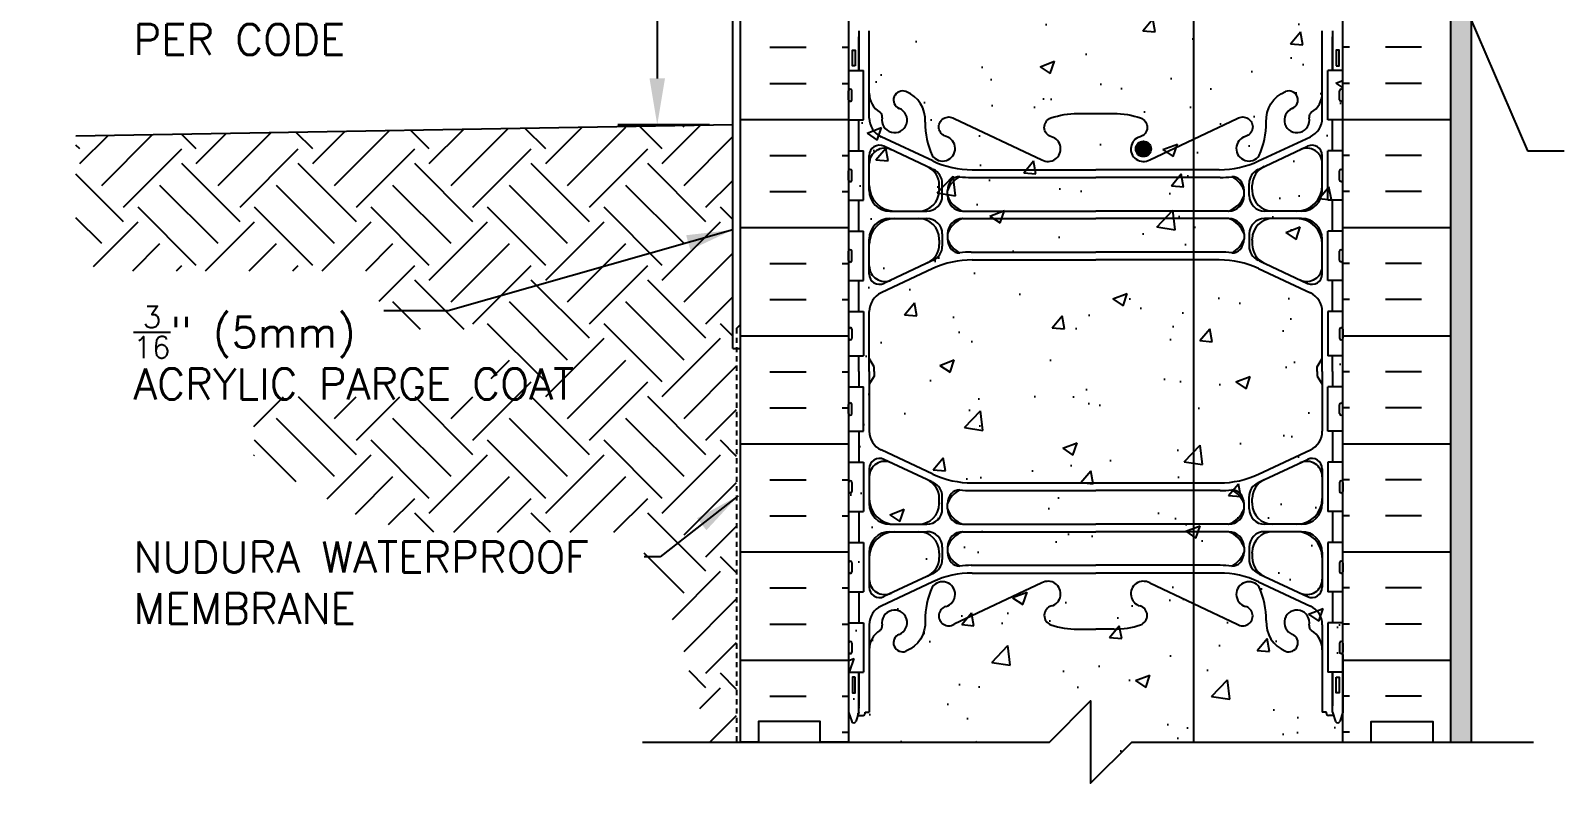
# Model space of a CAD drawing. Header units: inches. Extents: x 109 to 220, y 86 to 157.
# Drawn here: x 157.53 to 194.77, y 109.9 to 128.17 of the extents above; entities that cross this region are included whole.
import ezdxf

# ---------------------------------------------------------------- set-up
doc = ezdxf.new("R2010")
doc.units = ezdxf.units.IN
doc.header["$LTSCALE"] = 0.5
doc.header["$MEASUREMENT"] = 0
doc.linetypes.add('DASHED2', pattern=[0.375, 0.25, -0.125])
for name, color, linetype in [('HATCH', 12, 'Continuous'), ('line25', 2, 'Continuous'), ('LINE3', 3, 'Continuous'), ('LINE50', 5, 'Continuous'), ('LINE9', 9, 'Continuous'), ('TEXT', 4, 'Continuous'), ('Web_Edge', 9, 'Continuous')]:
    doc.layers.add(name, color=color, linetype=linetype)
doc.styles.add('DIM', font='romans.shx', dxfattribs={"width": 0.7})
doc.styles.add('ROMANS', font='romans.shx', dxfattribs={"height": 0.75})
doc.dimstyles.new('ext_12', dxfattribs={"dimscale": 12, "dimtxt": 0.09375, "dimasz": 0.09375, "dimexe": 0.09375, "dimexo": 0.0625, "dimgap": 0.0625, "dimtad": 1, "dimdec": 1, "dimzin": 3, "dimdsep": 46, "dimlunit": 4, "dimtxsty": 'DIM', "dimcen": 0.09, "dimdle": 0.09375, "dimclrt": 4, "dimadec": 0, "dimazin": 0, "dimtfac": 1, "dimtdec": 1, "dimtmove": 2, "dimatfit": 3, "dimfxl": 0, "dimfrac": 2, "dimtolj": 1, "dimtzin": 0, "dimarcsym": 0})

msp = doc.modelspace()

# ---------------------------------------------------------------- hatches: boundary and pattern name
at = {"layer": 'HATCH'}
h = msp.add_hatch(dxfattribs=at)
h.set_pattern_fill('AR-CONC', color=256, scale=0.5, style=0)
h.paths.add_polyline_path([(180.2049, 153.9645, 0.520567), (179.7288, 153.9645, 0.5205671), (179.5154, 153.9645, 0.5205671), (179.3019, 153.9645, 0.520567), (178.8258, 153.9645, 0.520567), (178.2676, 153.9645, 0.5205671), (177.972, 153.9645, 0.4648223), (177.3955, 153.9645), (177.3955, 147.1565), (177.4198, 147.1401), (177.3955, 147.1401), (177.3955, 146.8996), (177.3955, 128.8996), (177.3955, 110.8996), (182.2705, 110.8996), (183.2705, 111.8996), (183.2705, 109.8996), (184.2705, 110.8996), (189.3955, 110.8996), (189.3955, 128.8996), (189.3955, 131.3246), (189.3955, 135.6996), (186.992, 135.6996, 0.4142136), (186.892, 135.5996), (186.892, 134.1996), (186.392, 134.1996), (186.392, 135.6996, -0.4142136), (186.892, 136.1996), (189.3955, 136.1996), (189.3955, 140.9496), (186.892, 140.9496, -0.4142136), (186.392, 141.4496), (186.392, 142.9496), (186.892, 142.9496), (186.892, 141.5496, 0.4142136), (186.992, 141.4496), (189.3955, 141.4496), (189.3955, 145.8246), (189.3955, 146.8996), (189.3955, 153.976, 0.508398), (188.7964, 153.9645, 0.520567), (188.6815, 154.0138, 0.520567), (188.1725, 154.0138, 0.5205671), (187.8113, 154.0138, 0.520567), (187.4172, 154.063, 0.520567), (187.0232, 154.0138, 0.5205671), (186.662, 154.0138, 0.520567), (186.153, 154.0138, 0.520567), (186.0381, 153.9645, 0.520567), (185.4306, 153.9645, 0.0394093), (185.3955, 154.0071, 0.0394093), (185.3604, 153.9645, 0.520567), (184.7529, 153.9645, 0.520567), (184.6379, 154.0138, 0.520567), (184.129, 154.0138, 0.5205671), (183.7678, 154.0138, 0.520567), (183.3737, 154.063, 0.520567), (182.9797, 154.0138, 0.5205671), (182.6185, 154.0138, 0.520567), (182.1095, 154.0138, 0.520567), (181.9946, 153.9645, 0.520567), (181.3871, 153.9645, 0.520567), (180.8124, 153.9645, 0.520567)])
h.paths.add_polyline_path([(184.8499, 143.9099, -1), (184.4749, 143.9099, -1)], flags=16)
h.paths.add_polyline_path([(183.3389, 125.9015, -1), (182.9639, 125.9015, -1)], flags=16)
h = msp.add_hatch(dxfattribs=at)
h.set_pattern_fill('AR-SAND', color=256, scale=0.25, style=0)
h.set_pattern_definition([(37.5, (80.9344, 13.57936), (-0.0157483, 0.4817059), [0, -0.38, 0, -0.425, 0, -0.40625]), (7.5, (80.9344, 13.57936), (0.4424442, 0.7055365), [0, -0.205, 0, -0.3425, 0, -0.13125]), (327.5, (80.6269, 13.57936), (0.7785355, 0.0014148), [0, -0.125, 0, -0.45, 0, -0.5875]), (317.5, (80.6269, 13.57936), (0.7515317, 0.219419), [0, -0.0625, 0, -0.295, 0, -0.3375])])
h.paths.add_polyline_path([(192.5205, 133.4496), (192.0205, 133.4496), (192.0205, 128.8996), (192.0205, 110.8996), (192.5205, 110.8996)])
h = msp.add_hatch(dxfattribs=at)
h.set_pattern_fill('INSUL', color=256, scale=7, style=0)
h.set_pattern_definition([(0, (-2748.766, -286.11), (0, 2.625), []), (0, (-2748.766, -285.235), (0, 2.625), [0.875, -0.875]), (0, (-2748.766, -284.36), (0, 2.625), [0.875, -0.875])])
h.paths.add_polyline_path([(174.7705, 110.8996), (175.208, 110.8996), (175.208, 111.3996), (176.708, 111.3996), (176.708, 110.8996), (177.3955, 110.8996), (177.3955, 128.8996), (176.708, 128.8996), (176.708, 129.3996), (175.208, 129.3996), (175.208, 128.8996), (174.7705, 128.8996)])
h = msp.add_hatch(dxfattribs=at)
h.set_pattern_fill('INSUL', color=256, scale=7, style=0)
h.set_pattern_definition([(180, (3115.557, -286.11), (0, 2.625), []), (180, (3115.557, -285.235), (0, 2.625), [0.875, -0.875]), (180, (3115.557, -284.36), (0, 2.625), [0.875, -0.875])])
h.paths.add_polyline_path([(192.0205, 110.8996), (191.583, 110.8996), (191.583, 111.3996), (190.083, 111.3996), (190.083, 110.8996), (189.3955, 110.8996), (189.3955, 128.8996), (190.083, 128.8996), (190.083, 129.3996), (191.583, 129.3996), (191.583, 128.8996), (192.0205, 128.8996)])
h = msp.add_hatch(dxfattribs=at)
h.set_pattern_fill('EARTH', color=256, scale=8, angle=45, style=0)
h.set_pattern_definition([(45, (74.9344, 13.575), (2e-16, 2.828427), [2, -2]), (45, (74.404, 14.1053), (2e-16, 2.828427), [2, -2]), (45, (73.8737, 14.6356), (2e-16, 2.828427), [2, -2]), (135, (73.8737, 14.9892), (-2.828427, 4e-16), [2, -2]), (135, (74.404, 15.5195), (-2.828427, 4e-16), [2, -2]), (135, (74.9344, 16.0499), (-2.828427, 4e-16), [2, -2])])
h.paths.add_polyline_path([(157.5458, 123.709), (157.5458, 123.709), (157.5344, 123.7173)])
h.paths.add_polyline_path([(158.6347, 125.6167), (158.6347, 122.8332), (158.646, 122.8232), (158.6734, 122.7989), (158.7007, 122.7745), (158.728, 122.75), (158.7552, 122.7255), (158.7824, 122.7009), (158.8095, 122.6762), (158.8365, 122.6515), (158.8635, 122.6267), (158.8904, 122.6018), (158.9173, 122.5769), (158.9441, 122.5518), (158.9708, 122.5267), (158.9975, 122.5016), (159.0241, 122.4764), (159.0506, 122.4511), (159.0771, 122.4257), (159.1036, 122.4003), (159.1299, 122.3747), (159.1562, 122.3492), (159.1633, 122.3422), (165.9924, 122.3422), (165.9924, 120.914), (168.7128, 120.914), (168.7128, 119.2818), (162.9547, 119.2818), (162.9547, 117.7824), (165.6525, 116.3039), (165.6878, 116.2964), (165.7231, 116.2889), (165.7584, 116.2815), (165.7937, 116.274), (165.8289, 116.2665), (165.8641, 116.2589), (165.8993, 116.2514), (165.9344, 116.2438), (165.9694, 116.2363), (166.0045, 116.2287), (166.0395, 116.2211), (166.0745, 116.2134), (166.1094, 116.2058), (166.1443, 116.1982), (166.1792, 116.1905), (166.214, 116.1828), (166.2488, 116.1751), (166.2836, 116.1674), (166.3183, 116.1597), (166.353, 116.152), (166.3876, 116.1443), (166.4222, 116.1365), (166.4568, 116.1287), (166.4913, 116.121), (166.5258, 116.1132), (166.5603, 116.1054), (166.5947, 116.0976), (166.6291, 116.0898), (166.6634, 116.082), (166.6977, 116.0741), (166.732, 116.0663), (166.7662, 116.0584), (166.8004, 116.0506), (166.8346, 116.0427), (166.8687, 116.0348), (166.9027, 116.0269), (166.9368, 116.019), (166.9708, 116.0111), (167.0047, 116.0032), (167.0387, 115.9953), (167.0416, 115.9946), (172.4306, 115.9946), (172.4306, 114.7255), (172.4348, 114.7247), (172.9034, 114.2921), (173.2093, 113.7073), (174.0205, 110.8996), (174.6767, 110.8996), (174.6767, 120.4544), (174.583, 120.4544), (174.583, 125.8953)])
at = {"layer": 'LINE3'}
msp.add_hatch(color=256, dxfattribs=at).paths.add_polyline_path([(184.3657, 125.3001, 1), (184.7407, 125.3001, 1)])

# ---------------------------------------------------------------- linework, layer by layer
at = {"layer": 'line25'}
for p, q in [((177.3955, 128.8996), (177.3955, 110.8996)), ((189.3955, 110.8996), (189.3955, 128.8996)), ((177.3955, 127.2046), (177.7604, 127.2046)), ((177.7604, 126.0046), (177.7604, 127.2046)), ((189.3955, 127.2046), (189.0305, 127.2046)), ((189.0305, 126.0046), (189.0305, 127.2046)), ((177.3955, 126.4946), (177.3955, 126.7146)), ((177.3955, 126.6596), (177.3955, 126.6596)), ((177.4355, 126.7546), (177.4355, 126.7546)), ((177.4755, 126.4946), (177.4755, 126.7146)), ((189.3155, 126.4946), (189.3155, 126.7146)), ((189.3555, 126.7546), (189.3555, 126.7546)), ((189.3955, 126.4946), (189.3955, 126.7146)), ((189.3955, 126.6596), (189.3955, 126.6596)), ((177.3955, 126.5496), (177.3955, 126.5496)), ((177.4355, 126.4546), (177.4355, 126.4546)), ((189.3555, 126.4546), (189.3555, 126.4546)), ((189.3955, 126.5496), (189.3955, 126.5496)), ((177.3955, 126.0046), (177.7604, 126.0046)), ((189.3955, 126.0046), (189.0305, 126.0046)), ((177.3955, 125.2546), (177.7604, 125.2546)), ((177.7604, 124.0546), (177.7604, 125.2546)), ((189.3955, 125.2546), (189.0305, 125.2546)), ((189.0305, 124.0546), (189.0305, 125.2546)), ((177.3955, 124.5446), (177.3955, 124.7646)), ((177.4355, 124.8046), (177.4355, 124.8046)), ((177.4755, 124.5446), (177.4755, 124.7646)), ((189.3155, 124.5446), (189.3155, 124.7646)), ((189.3555, 124.8046), (189.3555, 124.8046)), ((189.3955, 124.5446), (189.3955, 124.7646)), ((177.3955, 124.7096), (177.3955, 124.7096)), ((177.3955, 124.5996), (177.3955, 124.5996)), ((177.4355, 124.5046), (177.4355, 124.5046)), ((189.3555, 124.5046), (189.3555, 124.5046)), ((189.3955, 124.7096), (189.3955, 124.7096)), ((189.3955, 124.5996), (189.3955, 124.5996)), ((177.3955, 124.0546), (177.7604, 124.0546)), ((189.3955, 124.0546), (189.0305, 124.0546)), ((177.3955, 123.3046), (177.7604, 123.3046)), ((177.7604, 122.1046), (177.7604, 123.3046)), ((189.3955, 123.3046), (189.0305, 123.3046)), ((189.0305, 122.1046), (189.0305, 123.3046)), ((177.3955, 122.5946), (177.3955, 122.8146)), ((177.3955, 122.7596), (177.3955, 122.7596)), ((177.3955, 122.6496), (177.3955, 122.6496)), ((177.4355, 122.8546), (177.4355, 122.8546)), ((177.4355, 122.5546), (177.4355, 122.5546)), ((177.4755, 122.5946), (177.4755, 122.8146)), ((189.3155, 122.5946), (189.3155, 122.8146)), ((189.3555, 122.8546), (189.3555, 122.8546)), ((189.3555, 122.5546), (189.3555, 122.5546)), ((189.3955, 122.5946), (189.3955, 122.8146)), ((189.3955, 122.7596), (189.3955, 122.7596)), ((189.3955, 122.6496), (189.3955, 122.6496)), ((177.3955, 122.1046), (177.7604, 122.1046)), ((189.3955, 122.1046), (189.0305, 122.1046)), ((177.3955, 121.3546), (177.7604, 121.3546)), ((177.7604, 121.3546), (177.7604, 120.2746)), ((189.3955, 121.3546), (189.0305, 121.3546)), ((189.0305, 121.3546), (189.0305, 120.2746)), ((177.3955, 120.9246), (177.3955, 120.7046)), ((177.3955, 120.8696), (177.3955, 120.8696)), ((177.3955, 120.7596), (177.3955, 120.7596)), ((177.4355, 120.9646), (177.4355, 120.9646)), ((177.4355, 120.6646), (177.4355, 120.6646)), ((177.4755, 120.9246), (177.4755, 120.7046)), ((189.3155, 120.9246), (189.3155, 120.7046)), ((189.3555, 120.9646), (189.3555, 120.9646)), ((189.3555, 120.6646), (189.3555, 120.6646)), ((189.3955, 120.9246), (189.3955, 120.7046)), ((189.3955, 120.8696), (189.3955, 120.8696)), ((189.3955, 120.7596), (189.3955, 120.7596)), ((177.3955, 120.2746), (177.7604, 120.2746)), ((189.3955, 120.2746), (189.0305, 120.2746)), ((177.3955, 119.5246), (177.7604, 119.5246)), ((177.7604, 118.4446), (177.7604, 119.5246)), ((189.3955, 119.5246), (189.0305, 119.5246)), ((189.0305, 118.4446), (189.0305, 119.5246)), ((177.3955, 118.8746), (177.3955, 119.0946)), ((177.3955, 119.0396), (177.3955, 119.0396)), ((177.3955, 118.9296), (177.3955, 118.9296)), ((177.4355, 119.1346), (177.4355, 119.1346)), ((177.4355, 118.8346), (177.4355, 118.8346)), ((177.4755, 118.8746), (177.4755, 119.0946)), ((189.3155, 118.8746), (189.3155, 119.0946)), ((189.3555, 119.1346), (189.3555, 119.1346)), ((189.3555, 118.8346), (189.3555, 118.8346)), ((189.3955, 118.8746), (189.3955, 119.0946)), ((189.3955, 119.0396), (189.3955, 119.0396)), ((189.3955, 118.9296), (189.3955, 118.9296)), ((177.3955, 118.4446), (177.7604, 118.4446)), ((189.3955, 118.4446), (189.0305, 118.4446)), ((177.3955, 117.6946), (177.7604, 117.6946)), ((177.7604, 117.6946), (177.7604, 116.4946)), ((189.3955, 117.6946), (189.0305, 117.6946)), ((189.0305, 117.6946), (189.0305, 116.4946)), ((177.3955, 117.2046), (177.3955, 116.9846)), ((177.3955, 117.1496), (177.3955, 117.1496)), ((177.3955, 117.0396), (177.3955, 117.0396)), ((177.4355, 117.2446), (177.4355, 117.2446)), ((177.4355, 116.9446), (177.4355, 116.9446)), ((177.4755, 117.2046), (177.4755, 116.9846)), ((189.3155, 117.2046), (189.3155, 116.9846)), ((189.3555, 117.2446), (189.3555, 117.2446)), ((189.3555, 116.9446), (189.3555, 116.9446)), ((189.3955, 117.2046), (189.3955, 116.9846)), ((189.3955, 117.1496), (189.3955, 117.1496)), ((189.3955, 117.0396), (189.3955, 117.0396)), ((177.3955, 116.4946), (177.7604, 116.4946)), ((189.3955, 116.4946), (189.0305, 116.4946)), ((177.3955, 115.7446), (177.7604, 115.7446)), ((177.7604, 115.7446), (177.7604, 114.5446)), ((189.3955, 115.7446), (189.0305, 115.7446)), ((189.0305, 115.7446), (189.0305, 114.5446)), ((177.3955, 115.2546), (177.3955, 115.0346)), ((177.3955, 115.1996), (177.3955, 115.1996)), ((177.3955, 115.0896), (177.3955, 115.0896)), ((177.4755, 115.2546), (177.4755, 115.0346)), ((189.3155, 115.2546), (189.3155, 115.0346)), ((189.3955, 115.2546), (189.3955, 115.0346)), ((189.3955, 115.1996), (189.3955, 115.1996)), ((189.3955, 115.0896), (189.3955, 115.0896)), ((177.4355, 114.9946), (177.4355, 114.9946)), ((189.3555, 114.9946), (189.3555, 114.9946)), ((177.3955, 114.5446), (177.7604, 114.5446)), ((189.3955, 114.5446), (189.0305, 114.5446)), ((177.3955, 113.7946), (177.7604, 113.7946)), ((177.7604, 113.7946), (177.7604, 112.5946)), ((189.3955, 113.7946), (189.0305, 113.7946)), ((189.0305, 113.7946), (189.0305, 112.5946)), ((177.3955, 113.3046), (177.3955, 113.0846)), ((177.3955, 113.2496), (177.3955, 113.2496)), ((177.4355, 113.3446), (177.4355, 113.3446)), ((177.4755, 113.3046), (177.4755, 113.0846)), ((189.3155, 113.3046), (189.3155, 113.0846)), ((189.3555, 113.3446), (189.3555, 113.3446)), ((189.3955, 113.3046), (189.3955, 113.0846)), ((189.3955, 113.2496), (189.3955, 113.2496)), ((177.3955, 113.1396), (177.3955, 113.1396)), ((177.4355, 113.0446), (177.4355, 113.0446)), ((189.3555, 113.0446), (189.3555, 113.0446)), ((189.3955, 113.1396), (189.3955, 113.1396)), ((177.3955, 112.5946), (177.7604, 112.5946)), ((189.3955, 112.5946), (189.0305, 112.5946))]:
    msp.add_line(p, q, dxfattribs=at)
for centre, start, end in [((177.4355, 126.7146), 90, 180), ((177.4355, 126.7146), 360, 90), ((189.3555, 126.7146), 90, 180), ((189.3555, 126.7146), 0, 90), ((177.4355, 126.4946), 180, 270), ((177.4355, 126.4946), 270, 0), ((189.3555, 126.4946), 180, 270), ((189.3555, 126.4946), 270, 0), ((177.4355, 124.7646), 90, 180), ((177.4355, 124.7646), 360, 90), ((189.3555, 124.7646), 90, 180), ((189.3555, 124.7646), 0, 90), ((177.4355, 124.5446), 180, 270), ((177.4355, 124.5446), 270, 0), ((189.3555, 124.5446), 180, 270), ((189.3555, 124.5446), 270, 0), ((177.4355, 122.8146), 90, 180), ((177.4355, 122.5946), 180, 270), ((177.4355, 122.8146), 360, 90), ((177.4355, 122.5946), 270, 0), ((189.3555, 122.8146), 90, 180), ((189.3555, 122.5946), 180, 270), ((189.3555, 122.8146), 0, 90), ((189.3555, 122.5946), 270, 0), ((177.4355, 120.9246), 90, 180), ((177.4355, 120.7046), 180, 270), ((177.4355, 120.9246), 0, 90), ((177.4355, 120.7046), 270, 0), ((189.3555, 120.9246), 90, 180), ((189.3555, 120.7046), 180, 270), ((189.3555, 120.9246), 360, 90), ((189.3555, 120.7046), 270, 0), ((177.4355, 119.0946), 90, 180), ((177.4355, 118.8746), 180, 270), ((177.4355, 119.0946), 360, 90), ((177.4355, 118.8746), 270, 0), ((189.3555, 119.0946), 90, 180), ((189.3555, 118.8746), 180, 270), ((189.3555, 119.0946), 0, 90), ((189.3555, 118.8746), 270, 0), ((177.4355, 117.2046), 90, 180), ((177.4355, 116.9846), 180, 270), ((177.4355, 117.2046), 0, 90), ((177.4355, 116.9846), 270, 0), ((189.3555, 117.2046), 90, 180), ((189.3555, 116.9846), 180, 270), ((189.3555, 117.2046), 360, 90), ((189.3555, 116.9846), 270, 0), ((177.4355, 115.2546), 90, 180), ((177.4355, 115.2546), 0, 90), ((189.3555, 115.2546), 90, 180), ((189.3555, 115.2546), 360, 90), ((177.4355, 115.0346), 180, 270), ((177.4355, 115.0346), 270, 0), ((189.3555, 115.0346), 180, 270), ((189.3555, 115.0346), 270, 0), ((177.4355, 113.3046), 90, 180), ((177.4355, 113.3046), 0, 90), ((189.3555, 113.3046), 90, 180), ((189.3555, 113.3046), 360, 90), ((177.4355, 113.0846), 180, 270), ((177.4355, 113.0846), 270, 0), ((189.3555, 113.0846), 180, 270), ((189.3555, 113.0846), 270, 0)]:
    msp.add_arc(centre, 0.04, start, end, dxfattribs=at)
at = {"layer": 'LINE3'}
msp.add_line((185.7693, 151.8278), (185.7693, 110.8996), dxfattribs=at)
msp.add_circle((184.5532, 125.3001), 0.1875, dxfattribs=at)
at = {"layer": 'LINE50'}
for p, q in [((174.7705, 110.8996), (174.7705, 128.8996)), ((192.0205, 110.8996), (192.0205, 128.8996)), ((158.6347, 125.6167), (174.583, 125.8953))]:
    msp.add_line(p, q, dxfattribs=at)
for points in [[(177.3955, 110.8996), (176.708, 110.8996), (176.708, 111.3996), (175.208, 111.3996), (175.208, 110.8996), (174.7705, 110.8996)], [(189.3955, 110.8996), (190.083, 110.8996), (190.083, 111.3996), (191.583, 111.3996), (191.583, 110.8996), (192.0205, 110.8996)]]:
    msp.add_lwpolyline(points, dxfattribs=at)
at = {"layer": 'LINE9'}
for p, q in [((192.5205, 110.8996), (192.5205, 133.4496)), ((174.583, 120.4587), (174.583, 132.4587)), ((174.583, 120.4587), (174.7705, 120.4587))]:
    msp.add_line(p, q, dxfattribs=at)
at = {"layer": 'LINE9', "linetype": 'DASHED2'}
for q in [(174.7705, 121.0344), (174.6767, 110.8996)]:
    msp.add_line((174.6767, 120.9406), q, dxfattribs=at)
at = {"layer": 'LINE9'}
msp.add_lwpolyline([(172.387, 110.8996), (182.2705, 110.8996), (183.2705, 111.8996), (183.2705, 109.8996), (184.2705, 110.8996), (194.0256, 110.8996)], dxfattribs=at)
at = {"layer": 'TEXT'}
for p, q in [((172.7498, 130.7746), (172.7498, 127.0104)), ((174.0194, 125.8854), (171.7901, 125.8854))]:
    msp.add_line(p, q, dxfattribs=at)
msp.add_solid([(172.5612, 127.0104), (172.9362, 127.0104), (172.7487, 125.8854)], dxfattribs=at)
at = {"layer": 'Web_Edge'}
for p, q in [((177.6455, 128.1709), (177.6455, 127.2046)), ((177.8955, 126.049), (177.8955, 128.1709)), ((188.8955, 126.049), (188.8955, 128.1709)), ((189.1455, 128.1709), (189.1455, 127.2046)), ((179.4418, 125.0073), (178.1835, 125.5961)), ((187.3492, 125.0073), (188.6074, 125.5961)), ((177.8955, 124.2909), (177.8955, 125.1392)), ((179.4177, 124.8198), (178.2514, 125.3656)), ((187.3732, 124.8198), (188.5395, 125.3656)), ((188.8955, 124.2909), (188.8955, 125.1392)), ((180.3955, 124.7951), (183.3955, 124.7951)), ((186.3955, 124.7951), (183.3955, 124.7951)), ((179.5955, 124.3144), (179.5955, 124.4185)), ((179.6705, 124.1659), (179.6705, 124.4629)), ((180.3715, 124.6076), (183.3955, 124.6076)), ((186.4195, 124.6076), (183.3955, 124.6076)), ((187.1205, 124.1659), (187.1205, 124.4629)), ((187.1955, 124.3144), (187.1955, 124.4185)), ((179.5955, 124.3144), (179.5955, 124.2909)), ((179.7955, 124.1659), (179.7955, 124.2919)), ((186.9955, 124.1659), (186.9955, 124.2919)), ((187.1955, 124.3144), (187.1955, 124.2909)), ((178.3955, 123.7909), (179.2955, 123.7909)), ((180.1705, 123.7909), (183.3955, 123.7909)), ((186.6205, 123.7909), (183.3955, 123.7909)), ((188.3955, 123.7909), (187.4955, 123.7909)), ((178.3955, 123.6109), (179.2955, 123.6109)), ((180.1705, 123.6109), (183.3955, 123.6109)), ((186.6205, 123.6109), (183.3955, 123.6109)), ((188.3955, 123.6109), (187.4955, 123.6109)), ((177.8955, 122.2627), (177.8955, 123.1109)), ((179.5955, 123.0874), (179.5955, 123.1109)), ((179.5955, 123.0874), (179.5955, 122.9833)), ((179.6705, 123.2359), (179.6705, 122.9389)), ((179.7955, 123.2359), (179.7955, 123.1222)), ((179.7955, 123.2359), (179.7955, 123.1102)), ((186.9955, 123.2359), (186.9955, 123.1102)), ((186.9955, 123.2359), (186.9955, 123.1222)), ((187.1205, 123.2359), (187.1205, 122.9389)), ((187.1955, 123.0874), (187.1955, 123.1109)), ((187.1955, 123.0874), (187.1955, 122.9833)), ((188.8955, 122.2627), (188.8955, 123.1109)), ((179.4186, 122.5825), (178.2514, 122.0362)), ((180.3723, 122.7946), (183.3955, 122.7946)), ((180.3955, 122.6067), (183.3955, 122.6067)), ((186.4187, 122.7946), (183.3955, 122.7946)), ((186.3955, 122.6067), (183.3955, 122.6067)), ((187.3724, 122.5825), (188.5395, 122.0362)), ((179.4418, 122.3946), (178.1835, 121.8057)), ((187.3492, 122.3946), (188.6074, 121.8057)), ((177.8955, 119.8996), (177.8955, 121.3529)), ((188.8955, 119.8996), (188.8955, 121.3529)), ((178.0155, 120.012), (177.8955, 120.212)), ((178.0155, 120.012), (177.8955, 120.212)), ((178.0155, 119.8996), (178.0155, 120.012)), ((178.0155, 119.8996), (178.0155, 120.012)), ((188.7755, 120.012), (188.8955, 120.212)), ((188.7755, 120.012), (188.8955, 120.212)), ((188.7755, 119.8996), (188.7755, 120.012)), ((188.7755, 119.8996), (188.7755, 120.012)), ((177.8955, 119.8996), (177.8955, 118.4464)), ((178.0155, 119.7873), (177.8955, 119.5873)), ((178.0155, 119.7873), (177.8955, 119.5873)), ((178.0155, 119.8996), (178.0155, 119.7873)), ((178.0155, 119.8996), (178.0155, 119.7873)), ((188.7755, 119.8996), (188.7755, 119.7873)), ((188.7755, 119.8996), (188.7755, 119.7873)), ((188.7755, 119.7873), (188.8955, 119.5873)), ((188.7755, 119.7873), (188.8955, 119.5873)), ((188.8955, 119.8996), (188.8955, 118.4464)), ((179.4418, 117.4047), (178.1835, 117.9936)), ((179.4186, 117.2168), (178.2514, 117.763)), ((187.3492, 117.4047), (188.6074, 117.9936)), ((187.3724, 117.2168), (188.5395, 117.763)), ((177.8955, 117.5366), (177.8955, 116.6884)), ((188.8955, 117.5366), (188.8955, 116.6884)), ((180.3715, 117.0047), (183.3955, 117.0047)), ((186.4195, 117.0047), (183.3955, 117.0047)), ((179.5955, 116.7119), (179.5955, 116.816)), ((179.5955, 116.7119), (179.5955, 116.6884)), ((179.6705, 116.5634), (179.6705, 116.8604)), ((179.7955, 116.563), (179.7955, 116.6889)), ((186.9955, 116.563), (186.9955, 116.6889)), ((187.1205, 116.5634), (187.1205, 116.8604)), ((187.1955, 116.7119), (187.1955, 116.816)), ((187.1955, 116.7119), (187.1955, 116.6884)), ((178.3955, 116.1884), (179.2955, 116.1884)), ((180.1705, 116.188), (183.3955, 116.188)), ((186.6205, 116.188), (183.3955, 116.188)), ((188.3955, 116.1884), (187.4955, 116.1884)), ((178.3955, 116.0084), (179.2955, 116.0084)), ((180.1705, 116.008), (183.3955, 116.008)), ((186.6205, 116.008), (183.3955, 116.008)), ((188.3955, 116.0084), (187.4955, 116.0084)), ((177.8955, 115.5084), (177.8955, 114.6601)), ((179.5955, 115.4849), (179.5955, 115.5084)), ((179.5955, 115.4849), (179.5955, 115.3808)), ((179.6705, 115.6334), (179.6705, 115.3363)), ((179.7955, 115.633), (179.7955, 115.5073)), ((179.7955, 115.633), (179.7955, 115.5193)), ((186.9955, 115.633), (186.9955, 115.5193)), ((186.9955, 115.633), (186.9955, 115.5073)), ((187.1205, 115.6334), (187.1205, 115.3363)), ((187.1955, 115.4849), (187.1955, 115.5084)), ((187.1955, 115.4849), (187.1955, 115.3808)), ((188.8955, 115.5084), (188.8955, 114.6601)), ((180.3723, 115.1917), (183.3955, 115.1917)), ((186.4187, 115.1917), (183.3955, 115.1917)), ((179.4418, 114.792), (178.1835, 114.2032)), ((179.4177, 114.9795), (178.2514, 114.4337)), ((182.0853, 114.7633), (179.9581, 113.7639)), ((180.3955, 115.0042), (183.3955, 115.0042)), ((186.3955, 115.0042), (183.3955, 115.0042)), ((184.7057, 114.7633), (186.8329, 113.7639)), ((187.3492, 114.792), (188.6074, 114.2032)), ((187.3732, 114.9795), (188.5395, 114.4337)), ((177.8955, 113.7503), (177.8955, 111.6284)), ((182.9562, 113.6394), (183.3955, 113.6394)), ((183.8347, 113.6394), (183.3955, 113.6394)), ((188.8955, 113.7503), (188.8955, 111.6284)), ((177.6455, 111.6284), (177.6455, 112.5946)), ((189.1455, 111.6284), (189.1455, 112.5946)), ((177.3955, 111.6284), (177.4705, 111.3984)), ((177.6455, 111.6284), (177.5705, 111.3984)), ((177.6194, 111.5484), (177.7455, 111.5484)), ((177.7955, 111.6284), (177.8955, 111.6284)), ((177.7955, 111.5984), (177.7955, 111.6284)), ((177.7955, 111.5984), (177.7955, 111.5984)), ((188.9955, 111.6284), (188.8955, 111.6284)), ((188.9955, 111.5984), (188.9955, 111.6284)), ((188.9955, 111.5984), (188.9955, 111.5984)), ((189.1716, 111.5484), (189.0455, 111.5484)), ((189.1455, 111.6284), (189.2205, 111.3984)), ((189.3955, 111.6284), (189.3205, 111.3984))]:
    msp.add_line(p, q, dxfattribs=at)
for points in [[(177.6455, 127.2046), (177.6455, 128.0209)], [(189.1455, 127.2046), (189.1455, 128.0209)], [(177.6455, 125.2546), (177.6455, 126.0109)], [(189.1455, 125.2546), (189.1455, 126.0046)], [(177.6455, 123.3046), (177.6455, 124.0609)], [(189.1455, 123.3046), (189.1455, 124.0546)], [(177.6455, 121.3546), (177.6455, 122.1142)], [(189.1455, 121.3546), (189.1455, 122.1046)], [(177.6455, 119.8996), (177.6455, 120.2842)], [(189.1455, 119.8996), (189.1455, 120.2746)], [(177.6455, 119.8996), (177.6455, 119.5246)], [(189.1455, 119.8996), (189.1455, 119.5246)], [(177.6455, 118.4446), (177.6455, 117.6946)], [(189.1455, 118.4446), (189.1455, 117.6946)], [(180.3955, 117.1926), (183.3955, 117.1926), (186.3955, 117.1926)], [(177.6455, 116.4946), (177.6455, 115.7446)], [(189.1455, 116.4946), (189.1455, 115.7446)], [(177.6455, 114.5446), (177.6455, 113.7946)], [(189.1455, 114.5446), (189.1455, 113.7946)], [(189.3955, 113.0284), (189.3955, 111.6284)], [(177.6455, 112.5946), (177.6455, 111.7784)], [(189.1455, 112.5946), (189.1455, 111.7784)]]:
    msp.add_lwpolyline(points, dxfattribs=at)
for points in [[(177.5555, 127.3209), (177.4855, 127.3209), (177.4855, 127.7009), (177.5555, 127.7009)], [(189.2355, 127.3209), (189.3055, 127.3209), (189.3055, 127.7009), (189.2355, 127.7009)], [(177.5555, 112.4784), (177.4855, 112.4784), (177.4855, 112.0984), (177.5555, 112.0984)], [(189.2355, 112.4784), (189.3055, 112.4784), (189.3055, 112.0984), (189.2355, 112.0984)]]:
    msp.add_lwpolyline(points, close=True, dxfattribs=at)
for points in [[(179.2538, 125.9495, 0.3253125), (178.7872, 126.6917)], [(187.5372, 125.9495, -0.3253125), (188.0038, 126.6917)], [(179.2538, 125.9495, 0.1048804), (179.4262, 125.1377, 1.4229132), (179.7597, 125.6048, -1.1711046), (179.9581, 126.0353), (182.0853, 125.036, 1.1330275), (182.3204, 125.5937, -0.7355925), (182.3076, 126.0518, -0.0827551), (182.9562, 126.1598), (183.3955, 126.1598), (183.8347, 126.1598, -0.0827551), (184.4833, 126.0518, -0.7355925), (184.4705, 125.5937, 1.1330275), (184.7057, 125.036), (186.8329, 126.0353, -1.1711046), (187.0313, 125.6048, 1.4229132), (187.3648, 125.1377, 0.1048804), (187.5372, 125.9495)], [(179.2538, 113.8498, -0.3253125), (178.7872, 113.1076)], [(187.5372, 113.8498, 0.3253125), (188.0038, 113.1076)]]:
    msp.add_lwpolyline(points, format="xyb", dxfattribs=at)
for centre, radius, start, end in [((178.4455, 126.6556), 0.55, 180, 238.0732), ((178.7055, 126.4874), 0.22, 68.19625, 248.19625), ((188.0855, 126.4874), 0.22, 291.80375, 111.80375), ((188.3455, 126.6556), 0.55, 301.9268, 0), ((178.5105, 126), 0.305, 168.90556, 68.19625), ((188.2805, 126), 0.305, 111.80375, 11.09444), ((178.3955, 126.049), 0.5, 180, 244.92041), ((178.0885, 126.0827), 0.125, 348.90556, 58.0732), ((188.7024, 126.0827), 0.125, 121.9268, 191.09444), ((188.3955, 126.049), 0.5, 295.07959, 0), ((178.1455, 125.1392), 0.25, 64.92041, 180), ((178.2705, 124.9426), 0.375, 64.92041, 180), ((188.5205, 124.9426), 0.375, 0, 115.07959), ((188.6455, 125.1392), 0.25, 0, 115.07959), ((179.0955, 124.4185), 0.5, 0, 64.92041), ((180.3715, 126.8576), 2.25, 244.92041, 245.94764), ((180.3955, 127.0451), 2.25, 244.92041, 270), ((179.2943, 124.4626), 0.3762, 0.05139, 64.80806), ((186.3955, 127.0451), 2.25, 270, 295.07959), ((187.4966, 124.4626), 0.3762, 115.19194, 179.94861), ((187.6955, 124.4185), 0.5, 115.07959, 180), ((186.4195, 126.8576), 2.25, 294.05236, 295.07959), ((178.5205, 124.4159), 0.625, 180, 270), ((180.3786, 124.0691), 0.6242, 117.09656, 159.08811), ((180.1716, 124.2915), 0.3762, 138.37041, 179.94861), ((180.0773, 124.3753), 0.25, 86.12089, 138.37041), ((180.3715, 126.8576), 2.25, 262.92277, 270), ((186.4195, 126.8576), 2.25, 270, 277.07723), ((186.7136, 124.3753), 0.25, 41.62959, 93.87911), ((186.4124, 124.0691), 0.6242, 20.91189, 62.90344), ((186.6193, 124.2915), 0.3762, 0.05139, 41.62959), ((188.2705, 124.4159), 0.625, 270, 0), ((178.3955, 124.2909), 0.5, 180, 270), ((179.0955, 124.2909), 0.5, 270, 0), ((179.2955, 124.1659), 0.375, 270, 0), ((180.3773, 124.3727), 0.6175, 199.56816, 250.43184), ((180.1705, 124.1659), 0.375, 180, 270), ((186.6205, 124.1659), 0.375, 270, 0), ((186.4137, 124.3727), 0.6175, 289.56816, 340.43184), ((187.4955, 124.1659), 0.375, 180, 270), ((187.6955, 124.2909), 0.5, 180, 270), ((188.3955, 124.2909), 0.5, 270, 0), ((178.5205, 122.9859), 0.625, 90, 180), ((178.3955, 123.1109), 0.5, 90, 180), ((179.0955, 123.1109), 0.5, 0, 90), ((179.2955, 123.2359), 0.375, 360, 90), ((180.3773, 123.0294), 0.6175, 109.64583, 160.43184), ((180.1705, 123.2359), 0.375, 90, 180), ((186.6205, 123.2359), 0.375, 360, 90), ((186.4137, 123.0294), 0.6175, 19.56816, 70.35417), ((187.4955, 123.2359), 0.375, 90, 180), ((187.6955, 123.1109), 0.5, 90, 180), ((188.2705, 122.9859), 0.625, 360, 90), ((188.3955, 123.1109), 0.5, 0, 90), ((179.0955, 122.9833), 0.5, 295.07959, 360), ((179.2944, 122.9392), 0.3761, 295.18699, 359.95087), ((180.3786, 123.333), 0.6242, 200.91189, 242.89488), ((180.1716, 123.1105), 0.3761, 180.04913, 221.61347), ((186.4124, 123.333), 0.6242, 297.10512, 339.08811), ((186.6194, 123.1105), 0.3761, 318.38653, 359.95087), ((187.4966, 122.9392), 0.3761, 180.04913, 244.81301), ((187.6955, 122.9833), 0.5, 180, 244.92041), ((180.3723, 120.5446), 2.25, 114.07524, 115.07959), ((180.3955, 120.3567), 2.25, 90, 115.07959), ((180.0773, 123.0268), 0.25, 221.61347, 273.89879), ((180.3723, 120.5446), 2.25, 90, 97.09702), ((186.3955, 120.3567), 2.25, 64.92041, 90), ((186.4187, 120.5446), 2.25, 82.90298, 90), ((186.7137, 123.0268), 0.25, 266.10121, 318.38653), ((186.4187, 120.5446), 2.25, 64.92041, 65.92476), ((178.2705, 122.4592), 0.375, 180, 295.07959), ((178.1455, 122.2627), 0.25, 180, 295.07959), ((188.5205, 122.4592), 0.375, 244.92041, 360), ((188.6455, 122.2627), 0.25, 244.92041, 0), ((178.3955, 121.3529), 0.5, 115.07959, 180), ((188.3955, 121.3529), 0.5, 0, 64.92041), ((178.3955, 118.4464), 0.5, 180, 244.92041), ((188.3955, 118.4464), 0.5, 295.07959, 360), ((178.1455, 117.5366), 0.25, 64.92041, 180), ((178.2705, 117.3401), 0.375, 64.92041, 180), ((188.5205, 117.3401), 0.375, 0, 115.07959), ((188.6455, 117.5366), 0.25, 360, 115.07959), ((180.3955, 119.4426), 2.25, 244.92041, 270), ((186.3955, 119.4426), 2.25, 270, 295.07959), ((179.0955, 116.816), 0.5, 0, 64.92041), ((180.3723, 119.2547), 2.25, 244.92041, 245.92476), ((179.2944, 116.8601), 0.3761, 0.04913, 64.81301), ((180.3786, 116.4661), 0.6242, 117.09656, 159.08811), ((180.1716, 116.6886), 0.3762, 138.37041, 179.94861), ((180.0773, 116.7724), 0.25, 86.12089, 138.37041), ((180.3715, 119.2547), 2.25, 262.92277, 270), ((186.4195, 119.2547), 2.25, 270, 277.07723), ((186.7136, 116.7724), 0.25, 41.62959, 93.87911), ((186.4124, 116.4661), 0.6242, 20.91189, 62.90344), ((186.6193, 116.6886), 0.3762, 0.05139, 41.62959), ((187.4966, 116.8601), 0.3761, 115.18699, 179.95087), ((187.6955, 116.816), 0.5, 115.07959, 180), ((186.4187, 119.2547), 2.25, 294.07524, 295.07959), ((178.5205, 116.8134), 0.625, 180, 270), ((178.3955, 116.6884), 0.5, 180, 270), ((179.0955, 116.6884), 0.5, 270, 0), ((179.2955, 116.5634), 0.375, 270, 0), ((180.1705, 116.563), 0.375, 180, 270), ((180.3773, 116.7698), 0.6175, 199.56816, 250.43184), ((186.4137, 116.7698), 0.6175, 289.56816, 340.43184), ((186.6205, 116.563), 0.375, 270, 0), ((187.4955, 116.5634), 0.375, 180, 270), ((187.6955, 116.6884), 0.5, 180, 270), ((188.2705, 116.8134), 0.625, 270, 0), ((188.3955, 116.6884), 0.5, 270, 360), ((178.3955, 115.5084), 0.5, 90, 180), ((178.5205, 115.3834), 0.625, 90, 180), ((179.0955, 115.5084), 0.5, 0, 90), ((179.2955, 115.6334), 0.375, 360, 90), ((180.1705, 115.633), 0.375, 90, 180), ((180.3773, 115.4265), 0.6175, 109.64583, 160.43184), ((186.6205, 115.633), 0.375, 360, 90), ((186.4137, 115.4265), 0.6175, 19.56816, 70.35417), ((187.4955, 115.6334), 0.375, 90, 180), ((187.6955, 115.5084), 0.5, 90, 180), ((188.2705, 115.3834), 0.625, 360, 90), ((188.3955, 115.5084), 0.5, 360, 90), ((180.1716, 115.5076), 0.3761, 180.04913, 221.61347), ((180.3786, 115.7301), 0.6242, 200.91189, 242.89488), ((186.4124, 115.7301), 0.6242, 297.10512, 339.08811), ((186.6194, 115.5076), 0.3761, 318.38653, 359.95087), ((179.0955, 115.3808), 0.5, 295.07959, 360), ((179.2943, 115.3367), 0.3762, 295.19194, 359.94861), ((180.0773, 115.4238), 0.25, 221.61347, 273.89879), ((180.3723, 112.9417), 2.25, 90, 97.09702), ((186.4187, 112.9417), 2.25, 82.90298, 90), ((186.7137, 115.4238), 0.25, 266.10121, 318.38653), ((187.4966, 115.3367), 0.3762, 180.05139, 244.80806), ((187.6955, 115.3808), 0.5, 180, 244.92041), ((178.2705, 114.8566), 0.375, 180, 295.07959), ((180.3715, 112.9417), 2.25, 114.05236, 115.07959), ((179.677, 114.4881), 0.305, 285.72535, 145.32968), ((180.3955, 112.7542), 2.25, 90, 115.07959), ((182.2378, 114.4992), 0.305, 285.72535, 120), ((184.5532, 114.4992), 0.305, 60, 254.27465), ((186.3955, 112.7542), 2.25, 64.92041, 90), ((187.1139, 114.4881), 0.305, 34.67032, 254.27465), ((186.4195, 112.9417), 2.25, 64.92041, 65.94764), ((188.5205, 114.8566), 0.375, 244.92041, 360), ((178.1455, 114.6601), 0.25, 180, 295.07959), ((181.2538, 113.8493), 2, 156.03617, 179.98544), ((185.5372, 113.8493), 2, 0.01456, 23.96383), ((188.6455, 114.6601), 0.25, 244.92041, 360), ((178.3955, 113.7503), 0.5, 115.07959, 180), ((178.5105, 113.7993), 0.305, 291.80375, 191.09444), ((179.8247, 113.9635), 0.24, 105.72535, 303.75), ((182.3855, 113.9746), 0.24, 105.72535, 251.07704), ((184.4055, 113.9746), 0.24, 288.92296, 74.27465), ((186.9662, 113.9635), 0.24, 236.25, 74.27465), ((188.2805, 113.7993), 0.305, 348.90556, 248.19625), ((188.3955, 113.7503), 0.5, 360, 64.92041), ((178.4455, 113.1437), 0.55, 121.9268, 180), ((178.0885, 113.7166), 0.125, 301.9268, 11.09444), ((182.9562, 115.6394), 2, 251.07704, 270), ((183.8347, 115.6394), 2, 270, 288.92296), ((188.7024, 113.7166), 0.125, 168.90556, 238.0732), ((188.3455, 113.1437), 0.55, 360, 58.0732), ((178.7055, 113.3119), 0.22, 111.80375, 291.80375), ((188.0855, 113.3119), 0.22, 248.19625, 68.19625), ((177.5205, 111.425), 0.0567, 208.07249, 331.92751), ((177.7455, 111.5984), 0.05, 270, 0), ((189.0455, 111.5984), 0.05, 180, 270), ((189.2705, 111.425), 0.0567, 208.07249, 331.92751)]:
    msp.add_arc(centre, radius, start, end, dxfattribs=at)

# ---------------------------------------------------------------- texts
at = {"layer": 'TEXT', "char_height": 0.75, "attachment_point": 4, "style": 'ROMANS'}
for s, insert, width in [('FINISHED GRADE MINIMUM 6" (152mm) OR AS PER CODE', (160.0295, 129.8319), 10.751825), ('\\A1;{\\H0.7x;\\S3/16;}" (5mm) \\PACRYLIC PARGE COAT', (160.0295, 120.3508), 11.748593), ('\\A1;NUDURA WATERPROOF MEMBRANE', (160.0295, 114.7689), 12.783128)]:
    msp.add_mtext(s, dxfattribs=dict(at, insert=insert, width=width))

# ---------------------------------------------------------------- leaders
at = {"layer": 'TEXT'}
for points in [[(190.708, 132.6371), (193.8767, 125.2576), (194.7734, 125.2576)], [(174.583, 123.3357), (167.6705, 121.3673), (166.1081, 121.3673)], [(174.7163, 116.8811), (172.8167, 115.4019), (172.429, 115.4019)]]:
    msp.add_leader(points, dimstyle='ext_12', override={"dimgap": 0.0625, "dimtad": 0}, dxfattribs=at)

doc.saveas('drawing.dxf')
